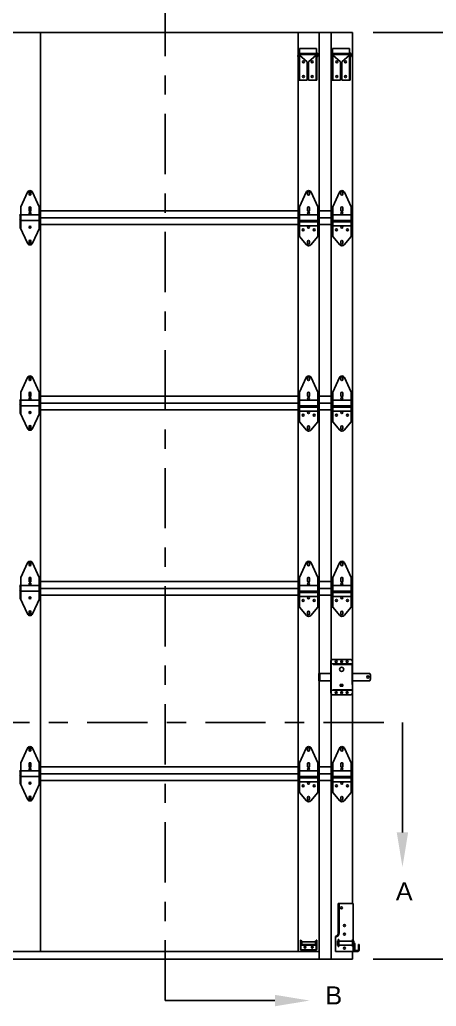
# Model space of a CAD drawing. Header units: inches. Extents: x 168.8 to 189.1, y 234.4 to 247.7.
# Drawn here: x 182 to 184.16, y 239.9 to 245.02 of the extents above; entities that cross this region are included whole.
import ezdxf
from ezdxf import colors
from ezdxf.entities.mleader import LeaderData, LeaderLine
from ezdxf.math import Vec2, Vec3

# ---------------------------------------------------------------- set-up
doc = ezdxf.new("R2010")
doc.units = ezdxf.units.IN
doc.header["$LTSCALE"] = 0.25
doc.header["$MEASUREMENT"] = 0
doc.linetypes.add('CENTER', pattern=[2, 1.25, -0.25, 0.25, -0.25])
doc.linetypes.add('HIDDEN', pattern=[0.375, 0.25, -0.125])
for name, color, linetype in [('429 - NO WINDOW', 7, 'Continuous'), ('ANNOTATIONS', 1, 'Continuous'), ('SECTION CUTS', 6, 'CENTER')]:
    doc.layers.add(name, color=color, linetype=linetype)
doc.styles.add('ARIAL', font='arial.ttf', dxfattribs={"height": 0.09375})
doc.styles.get("Standard").update_dxf_attribs({"font": 'romans.shx'})
doc.dimstyles.new('STANDARD$0', dxfattribs={"dimtxt": 0.09375, "dimasz": 0.09375, "dimexe": 0.03125, "dimexo": 0.046875, "dimgap": 0.09, "dimtad": 0, "dimtih": 1, "dimtoh": 1, "dimdec": 4, "dimzin": 0, "dimdsep": 46, "dimtxsty": 'ARIAL', "dimcen": 0.09, "dimadec": 0, "dimazin": 0, "dimtfac": 1, "dimtdec": 4, "dimtofl": 0, "dimtmove": 0, "dimatfit": 1, "dimfxl": 1, "dimtolj": 1, "dimtzin": 0, "dimarcsym": 0})

# ---------------------------------------------------------------- blocks, each defined once
blk = doc.blocks.new('*D2')
at = {"layer": 'ANNOTATIONS', "color": 0, "lineweight": -2, "transparency": 16777216}
for p, q in [((183.8337, 244.9522), (184.8956, 244.9522)), ((184.7706, 244.8585), (184.7706, 242.766)), ((184.7706, 240.2386), (184.7706, 242.3311)), ((183.8337, 240.1449), (184.8956, 240.1449))]:
    blk.add_line(p, q, dxfattribs=at)
at = {"layer": 'ANNOTATIONS', "color": 0, "transparency": 16777216}
for points in [[(184.7549, 244.8585), (184.7862, 244.8585), (184.7706, 244.9522)], [(184.7549, 240.2386), (184.7862, 240.2386), (184.7706, 240.1449)]]:
    blk.add_solid(points, dxfattribs=at)
at = {"layer": 'defpoints', "color": 0, "transparency": 16777216}
for p in [(183.7275, 244.9522), (183.7275, 240.1449), (184.7706, 240.1449)]:
    blk.add_point(p, dxfattribs=at)
at = {"layer": 'ANNOTATIONS', "color": 0, "transparency": 16777216, "insert": (184.7706, 242.5485), "char_height": 0.09375, "attachment_point": 5, "style": 'ARIAL'}
blk.add_mtext('\\A1;DOOR\\PHEIGHT', dxfattribs=at)

msp = doc.modelspace()

# ---------------------------------------------------------------- linework, layer by layer
at = {"layer": '429 - NO WINDOW'}
for p, q in [((183.72745, 244.9522), (178.88159, 244.9522)), ((182.1098, 244.9522), (182.1098, 240.18494)), ((183.44479, 240.18494), (183.44479, 244.9522)), ((183.55495, 240.14488), (183.55495, 244.9522)), ((183.61729, 240.14488), (183.61729, 244.9522)), ((183.72745, 240.43344), (183.72745, 244.9522)), ((183.54006, 244.86832), (183.45175, 244.86832)), ((183.45175, 244.86832), (183.45175, 244.8421)), ((183.54006, 244.86832), (183.54006, 244.8421)), ((183.71256, 244.86832), (183.62425, 244.86832)), ((183.62425, 244.86832), (183.62425, 244.8421)), ((183.71256, 244.86832), (183.71256, 244.8421)), ((183.44483, 244.83892), (183.44442, 244.82726)), ((183.44855, 244.82711), (183.44442, 244.82726)), ((183.44896, 244.83878), (183.44855, 244.82711)), ((183.44927, 244.83461), (183.44927, 244.7037)), ((183.4524, 244.8421), (183.53942, 244.8421)), ((183.45332, 244.83461), (183.45332, 244.7037)), ((183.49208, 244.79928), (183.45332, 244.83438)), ((183.49208, 244.79928), (183.49208, 244.7037)), ((183.49973, 244.79928), (183.5385, 244.83438)), ((183.49973, 244.79928), (183.49973, 244.7037)), ((183.5385, 244.83461), (183.5385, 244.7037)), ((183.54255, 244.83461), (183.54255, 244.7037)), ((183.54286, 244.83878), (183.54326, 244.82711)), ((183.54326, 244.82711), (183.54739, 244.82726)), ((183.54698, 244.83892), (183.54739, 244.82726)), ((183.61733, 244.83892), (183.61692, 244.82726)), ((183.62105, 244.82711), (183.61692, 244.82726)), ((183.62146, 244.83878), (183.62105, 244.82711)), ((183.62177, 244.83461), (183.62177, 244.7037)), ((183.6249, 244.8421), (183.71192, 244.8421)), ((183.62582, 244.83461), (183.62582, 244.7037)), ((183.66458, 244.79928), (183.62582, 244.83438)), ((183.66458, 244.79928), (183.66458, 244.7037)), ((183.67223, 244.79928), (183.711, 244.83438)), ((183.67223, 244.79928), (183.67223, 244.7037)), ((183.711, 244.83461), (183.711, 244.7037)), ((183.71505, 244.83461), (183.71505, 244.7037)), ((183.71536, 244.83878), (183.71576, 244.82711)), ((183.71576, 244.82711), (183.71989, 244.82726)), ((183.71948, 244.83892), (183.71989, 244.82726)), ((183.49208, 244.7037), (183.44927, 244.7037)), ((183.54255, 244.7037), (183.49973, 244.7037)), ((183.66458, 244.7037), (183.62177, 244.7037)), ((183.71505, 244.7037), (183.67223, 244.7037)), ((182.00688, 244.04812), (182.04165, 244.12341)), ((182.0496, 244.12189), (182.0496, 244.11291)), ((182.05974, 244.11291), (182.05974, 244.12189)), ((182.10246, 244.04812), (182.06769, 244.12341)), ((183.45207, 244.04812), (183.48685, 244.12341)), ((183.4948, 244.11291), (183.4948, 244.12189)), ((183.50493, 244.12189), (183.50493, 244.11291)), ((183.54765, 244.04812), (183.51288, 244.12341)), ((183.62457, 244.04812), (183.65935, 244.12341)), ((183.6673, 244.11291), (183.6673, 244.12189)), ((183.67743, 244.12189), (183.67743, 244.11291)), ((183.72015, 244.04812), (183.68538, 244.12341)), ((182.00688, 243.93343), (182.00688, 244.04812)), ((182.0496, 244.04289), (182.0496, 244.02912)), ((182.05974, 244.02912), (182.05974, 244.04289)), ((182.10246, 244.04812), (182.10246, 243.93343)), ((183.45207, 244.04812), (183.45207, 243.89413)), ((183.4948, 244.02912), (183.4948, 244.04289)), ((183.50493, 244.04289), (183.50493, 244.02912)), ((183.54765, 243.89413), (183.54765, 244.04812)), ((183.62457, 244.04812), (183.62457, 243.89413)), ((183.6673, 244.02912), (183.6673, 244.04289)), ((183.67743, 244.04289), (183.67743, 244.02912)), ((183.72015, 243.89413), (183.72015, 244.04812)), ((181.99958, 244.00379), (182.0034, 244.00129)), ((181.99958, 243.97776), (182.0034, 243.98026)), ((182.0034, 243.94096), (182.0034, 244.00941)), ((182.0034, 244.00941), (182.00688, 244.00941)), ((182.00688, 244.00559), (182.10246, 244.00559)), ((182.10246, 244.00941), (182.10594, 244.00941)), ((182.10594, 244.00941), (182.10594, 243.94096)), ((182.10976, 244.00379), (182.10594, 244.00129)), ((182.10976, 243.97776), (182.10594, 243.98026)), ((182.10976, 243.97776), (182.10976, 244.00379)), ((182.1098, 244.02579), (183.45207, 244.02579)), ((182.1098, 243.99074), (183.44479, 243.99074)), ((183.44477, 244.00379), (183.44859, 244.00129)), ((183.44477, 243.97776), (183.44477, 244.00379)), ((183.44477, 243.97776), (183.44859, 243.98026)), ((183.44859, 244.00941), (183.44859, 243.89413)), ((183.45207, 244.00941), (183.44859, 244.00941)), ((183.54765, 244.00559), (183.45207, 244.00559)), ((183.54765, 244.02579), (183.61729, 244.02579)), ((183.55113, 244.00941), (183.54765, 244.00941)), ((183.55113, 243.89413), (183.55113, 244.00941)), ((183.55495, 244.00379), (183.55113, 244.00129)), ((183.55495, 243.97776), (183.55113, 243.98026)), ((183.55495, 243.99074), (183.61729, 243.99074)), ((183.61727, 243.97776), (183.61727, 244.00379)), ((183.61727, 244.00379), (183.62109, 244.00129)), ((183.61727, 243.97776), (183.62109, 243.98026)), ((183.62109, 244.00941), (183.62109, 243.89413)), ((183.62457, 244.00941), (183.62109, 244.00941)), ((183.72015, 244.00559), (183.62457, 244.00559)), ((183.72363, 244.00941), (183.72015, 244.00941)), ((183.72363, 243.89413), (183.72363, 244.00941)), ((183.72745, 244.00379), (183.72363, 244.00129)), ((183.72745, 243.97776), (183.72363, 243.98026)), ((182.0034, 243.94096), (182.04165, 243.85814)), ((182.00688, 243.97596), (182.10246, 243.97596)), ((182.10594, 243.94096), (182.06769, 243.85814)), ((182.1098, 243.95569), (183.44479, 243.95569)), ((183.44477, 243.97177), (183.44859, 243.96927)), ((183.44477, 243.94574), (183.44477, 243.97177)), ((183.44477, 243.94574), (183.44859, 243.94824)), ((183.54765, 243.97596), (183.45207, 243.97596)), ((183.54765, 243.96927), (183.45207, 243.96927)), ((183.54765, 243.94824), (183.45207, 243.94824)), ((183.55495, 243.97177), (183.55113, 243.96927)), ((183.55495, 243.94574), (183.55113, 243.94824)), ((183.55495, 243.95569), (183.61729, 243.95569)), ((183.61727, 243.94574), (183.61727, 243.97177)), ((183.61727, 243.97177), (183.62109, 243.96927)), ((183.61727, 243.94574), (183.62109, 243.94824)), ((183.72015, 243.97596), (183.62457, 243.97596)), ((183.72015, 243.96927), (183.62457, 243.96927)), ((183.72015, 243.94824), (183.62457, 243.94824)), ((183.72745, 243.97177), (183.72363, 243.96927)), ((183.72745, 243.94574), (183.72363, 243.94824)), ((183.45207, 243.89413), (183.44859, 243.89413)), ((183.45207, 243.89413), (183.48887, 243.85014)), ((183.54765, 243.89413), (183.51086, 243.85014)), ((183.55113, 243.89413), (183.54765, 243.89413)), ((183.62457, 243.89413), (183.62109, 243.89413)), ((183.62457, 243.89413), (183.66137, 243.85014)), ((183.72015, 243.89413), (183.68336, 243.85014)), ((183.72363, 243.89413), (183.72015, 243.89413)), ((182.0496, 243.86865), (182.0496, 243.8589)), ((182.05974, 243.8589), (182.05974, 243.86865)), ((183.4948, 243.8589), (183.4948, 243.86788)), ((183.50493, 243.86788), (183.50493, 243.8589)), ((183.6673, 243.8589), (183.6673, 243.86788)), ((183.67743, 243.86788), (183.67743, 243.8589)), ((182.00688, 243.08666), (182.04165, 243.16194)), ((182.10246, 243.08666), (182.06769, 243.16194)), ((183.45207, 243.08666), (183.48685, 243.16194)), ((183.54765, 243.08666), (183.51288, 243.16194)), ((183.62457, 243.08666), (183.65935, 243.16194)), ((183.72015, 243.08666), (183.68538, 243.16194)), ((182.0496, 243.16043), (182.0496, 243.15144)), ((182.05974, 243.15144), (182.05974, 243.16043)), ((183.4948, 243.15144), (183.4948, 243.16043)), ((183.50493, 243.16043), (183.50493, 243.15144)), ((183.6673, 243.15144), (183.6673, 243.16043)), ((183.67743, 243.16043), (183.67743, 243.15144)), ((182.00688, 242.97196), (182.00688, 243.08666)), ((182.0496, 243.08142), (182.0496, 243.06766)), ((182.05974, 243.06766), (182.05974, 243.08142)), ((182.10246, 243.08666), (182.10246, 242.97196)), ((182.1098, 243.06433), (183.45207, 243.06433)), ((183.45207, 243.08666), (183.45207, 242.93266)), ((183.4948, 243.06766), (183.4948, 243.08142)), ((183.50493, 243.08142), (183.50493, 243.06766)), ((183.54765, 242.93266), (183.54765, 243.08666)), ((183.54765, 243.06433), (183.61729, 243.06433)), ((183.62457, 243.08666), (183.62457, 242.93266)), ((183.6673, 243.06766), (183.6673, 243.08142)), ((183.67743, 243.08142), (183.67743, 243.06766)), ((183.72015, 242.93266), (183.72015, 243.08666)), ((181.99958, 243.04233), (182.0034, 243.03982)), ((181.99958, 243.01629), (182.0034, 243.0188)), ((182.0034, 243.04795), (182.00688, 243.04795)), ((182.0034, 242.9795), (182.0034, 243.04795)), ((182.00688, 243.04412), (182.10246, 243.04412)), ((182.00688, 243.0145), (182.10246, 243.0145)), ((182.10246, 243.04795), (182.10594, 243.04795)), ((182.10594, 243.04795), (182.10594, 242.9795)), ((182.10976, 243.04233), (182.10594, 243.03982)), ((182.10976, 243.01629), (182.10594, 243.0188)), ((182.10976, 243.01629), (182.10976, 243.04233)), ((182.1098, 243.02927), (183.44479, 243.02927)), ((183.44477, 243.04233), (183.44859, 243.03982)), ((183.44477, 243.01629), (183.44477, 243.04233)), ((183.44477, 243.01629), (183.44859, 243.0188)), ((183.44477, 243.01031), (183.44859, 243.0078)), ((183.44477, 242.98427), (183.44477, 243.01031)), ((183.45207, 243.04795), (183.44859, 243.04795)), ((183.44859, 243.04795), (183.44859, 242.93266)), ((183.54765, 243.04412), (183.45207, 243.04412)), ((183.54765, 243.0145), (183.45207, 243.0145)), ((183.54765, 243.0078), (183.45207, 243.0078)), ((183.55113, 243.04795), (183.54765, 243.04795)), ((183.55113, 242.93266), (183.55113, 243.04795)), ((183.55495, 243.04233), (183.55113, 243.03982)), ((183.55495, 243.01629), (183.55113, 243.0188)), ((183.55495, 243.01031), (183.55113, 243.0078)), ((183.55495, 243.02927), (183.61729, 243.02927)), ((183.61727, 243.01629), (183.61727, 243.04233)), ((183.61727, 243.04233), (183.62109, 243.03982)), ((183.61727, 243.01629), (183.62109, 243.0188)), ((183.61727, 242.98427), (183.61727, 243.01031)), ((183.61727, 243.01031), (183.62109, 243.0078)), ((183.62109, 243.04795), (183.62109, 242.93266)), ((183.62457, 243.04795), (183.62109, 243.04795)), ((183.72015, 243.04412), (183.62457, 243.04412)), ((183.72015, 243.0145), (183.62457, 243.0145)), ((183.72015, 243.0078), (183.62457, 243.0078)), ((183.72363, 243.04795), (183.72015, 243.04795)), ((183.72363, 242.93266), (183.72363, 243.04795)), ((183.72745, 243.04233), (183.72363, 243.03982)), ((183.72745, 243.01629), (183.72363, 243.0188)), ((183.72745, 243.01031), (183.72363, 243.0078)), ((182.0034, 242.9795), (182.04165, 242.89668)), ((182.10594, 242.9795), (182.06769, 242.89668)), ((182.1098, 242.99422), (183.44479, 242.99422)), ((183.44477, 242.98427), (183.44859, 242.98678)), ((183.54765, 242.98678), (183.45207, 242.98678)), ((183.55495, 242.98427), (183.55113, 242.98678)), ((183.55495, 242.99422), (183.61729, 242.99422)), ((183.61727, 242.98427), (183.62109, 242.98678)), ((183.72015, 242.98678), (183.62457, 242.98678)), ((183.72745, 242.98427), (183.72363, 242.98678)), ((182.0496, 242.90718), (182.0496, 242.89743)), ((182.05974, 242.89743), (182.05974, 242.90718)), ((183.45207, 242.93266), (183.44859, 242.93266)), ((183.45207, 242.93266), (183.48887, 242.88867)), ((183.4948, 242.89743), (183.4948, 242.90642)), ((183.50493, 242.90642), (183.50493, 242.89743)), ((183.54765, 242.93266), (183.51086, 242.88867)), ((183.55113, 242.93266), (183.54765, 242.93266)), ((183.62457, 242.93266), (183.62109, 242.93266)), ((183.62457, 242.93266), (183.66137, 242.88867)), ((183.6673, 242.89743), (183.6673, 242.90642)), ((183.67743, 242.90642), (183.67743, 242.89743)), ((183.72015, 242.93266), (183.68336, 242.88867)), ((183.72363, 242.93266), (183.72015, 242.93266)), ((182.00688, 242.12519), (182.04165, 242.20048)), ((182.0496, 242.19896), (182.0496, 242.18998)), ((182.05974, 242.18998), (182.05974, 242.19896)), ((182.10246, 242.12519), (182.06769, 242.20048)), ((183.45207, 242.12519), (183.48685, 242.20048)), ((183.4948, 242.18998), (183.4948, 242.19896)), ((183.50493, 242.19896), (183.50493, 242.18998)), ((183.54765, 242.12519), (183.51288, 242.20048)), ((183.62457, 242.12519), (183.65935, 242.20048)), ((183.6673, 242.18998), (183.6673, 242.19896)), ((183.67743, 242.19896), (183.67743, 242.18998)), ((183.72015, 242.12519), (183.68538, 242.20048)), ((182.0034, 242.08648), (182.00688, 242.08648)), ((182.0034, 242.01803), (182.0034, 242.08648)), ((182.00688, 242.0105), (182.00688, 242.12519)), ((182.0496, 242.11996), (182.0496, 242.10619)), ((182.05974, 242.10619), (182.05974, 242.11996)), ((182.10246, 242.12519), (182.10246, 242.0105)), ((182.10246, 242.08648), (182.10594, 242.08648)), ((182.10594, 242.08648), (182.10594, 242.01803)), ((182.1098, 242.10286), (183.44479, 242.10286)), ((183.44859, 242.08648), (183.44859, 241.9712)), ((183.45207, 242.08648), (183.44859, 242.08648)), ((183.45207, 242.12519), (183.45207, 241.9712)), ((183.4948, 242.10619), (183.4948, 242.11996)), ((183.50493, 242.11996), (183.50493, 242.10619)), ((183.54765, 241.9712), (183.54765, 242.12519)), ((183.54765, 242.10286), (183.61729, 242.10286)), ((183.55113, 242.08648), (183.54765, 242.08648)), ((183.55113, 241.9712), (183.55113, 242.08648)), ((183.62457, 242.08648), (183.62109, 242.08648)), ((183.62109, 242.08648), (183.62109, 241.9712)), ((183.62457, 242.12519), (183.62457, 241.9712)), ((183.6673, 242.10619), (183.6673, 242.11996)), ((183.67743, 242.11996), (183.67743, 242.10619)), ((183.72015, 241.9712), (183.72015, 242.12519)), ((183.72363, 242.08648), (183.72015, 242.08648)), ((183.72363, 241.9712), (183.72363, 242.08648)), ((181.99958, 242.08086), (182.0034, 242.07836)), ((181.99958, 242.05483), (182.0034, 242.05733)), ((182.00688, 242.08266), (182.10246, 242.08266)), ((182.00688, 242.05303), (182.10246, 242.05303)), ((182.10976, 242.08086), (182.10594, 242.07836)), ((182.10976, 242.05483), (182.10594, 242.05733)), ((182.10976, 242.05483), (182.10976, 242.08086)), ((182.1098, 242.06781), (183.44479, 242.06781)), ((183.44477, 242.05483), (183.44477, 242.08086)), ((183.44477, 242.08086), (183.44859, 242.07836)), ((183.44477, 242.05483), (183.44859, 242.05733)), ((183.44477, 242.04884), (183.44859, 242.04634)), ((183.44477, 242.02281), (183.44477, 242.04884)), ((183.54765, 242.08266), (183.45207, 242.08266)), ((183.54765, 242.05303), (183.45207, 242.05303)), ((183.54765, 242.04634), (183.45207, 242.04634)), ((183.55495, 242.08086), (183.55113, 242.07836)), ((183.55495, 242.05483), (183.55113, 242.05733)), ((183.55495, 242.04884), (183.55113, 242.04634)), ((183.55495, 242.06781), (183.61727, 242.06781)), ((183.61727, 242.08086), (183.62109, 242.07836)), ((183.61727, 242.05483), (183.61727, 242.08086)), ((183.61727, 242.05483), (183.62109, 242.05733)), ((183.61727, 242.02281), (183.61727, 242.04884)), ((183.61727, 242.04884), (183.62109, 242.04634)), ((183.72015, 242.08266), (183.62457, 242.08266)), ((183.72015, 242.05303), (183.62457, 242.05303)), ((183.72015, 242.04634), (183.62457, 242.04634)), ((183.72745, 242.08086), (183.72363, 242.07836)), ((183.72745, 242.05483), (183.72363, 242.05733)), ((183.72745, 242.04884), (183.72363, 242.04634)), ((182.0034, 242.01803), (182.04165, 241.93521)), ((182.10594, 242.01803), (182.06769, 241.93521)), ((182.1098, 242.03275), (183.44479, 242.03275)), ((183.44477, 242.02281), (183.44859, 242.02531)), ((183.54765, 242.02531), (183.45207, 242.02531)), ((183.55495, 242.02281), (183.55113, 242.02531)), ((183.55495, 242.03275), (183.61729, 242.03275)), ((183.61727, 242.02281), (183.62109, 242.02531)), ((183.72015, 242.02531), (183.62457, 242.02531)), ((183.72745, 242.02281), (183.72363, 242.02531)), ((182.0496, 241.94572), (182.0496, 241.93597)), ((182.05974, 241.93597), (182.05974, 241.94572)), ((183.45207, 241.9712), (183.44859, 241.9712)), ((183.45207, 241.9712), (183.48887, 241.92721)), ((183.4948, 241.93597), (183.4948, 241.94495)), ((183.50493, 241.94495), (183.50493, 241.93597)), ((183.54765, 241.9712), (183.51086, 241.92721)), ((183.55113, 241.9712), (183.54765, 241.9712)), ((183.62457, 241.9712), (183.62109, 241.9712)), ((183.62457, 241.9712), (183.66137, 241.92721)), ((183.6673, 241.93597), (183.6673, 241.94495)), ((183.67743, 241.94495), (183.67743, 241.93597)), ((183.72015, 241.9712), (183.68336, 241.92721)), ((183.72363, 241.9712), (183.72015, 241.9712)), ((182.00688, 241.16373), (182.04165, 241.23901)), ((182.0496, 241.23749), (182.0496, 241.22851)), ((182.05974, 241.22851), (182.05974, 241.23749)), ((182.10246, 241.16373), (182.06769, 241.23901)), ((183.45207, 241.16373), (183.48685, 241.23901)), ((183.4948, 241.22851), (183.4948, 241.23749)), ((183.50493, 241.23749), (183.50493, 241.22851)), ((183.54765, 241.16373), (183.51288, 241.23901)), ((183.62457, 241.16373), (183.65935, 241.23901)), ((183.6673, 241.22851), (183.6673, 241.23749)), ((183.67743, 241.23749), (183.67743, 241.22851)), ((183.72015, 241.16373), (183.68538, 241.23901)), ((181.99958, 241.1194), (182.0034, 241.11689)), ((182.0034, 241.12502), (182.00688, 241.12502)), ((182.0034, 241.05657), (182.0034, 241.12502)), ((182.00688, 241.04903), (182.00688, 241.16373)), ((182.00688, 241.12119), (182.10246, 241.12119)), ((182.0496, 241.15849), (182.0496, 241.14473)), ((182.05974, 241.14473), (182.05974, 241.15849)), ((182.10246, 241.16373), (182.10246, 241.04903)), ((182.10246, 241.12502), (182.10594, 241.12502)), ((182.10594, 241.12502), (182.10594, 241.05657)), ((182.10976, 241.1194), (182.10594, 241.11689)), ((182.10976, 241.09336), (182.10976, 241.1194)), ((182.1098, 241.1414), (183.45207, 241.1414)), ((183.44477, 241.1194), (183.44859, 241.11689)), ((183.44477, 241.09336), (183.44477, 241.1194)), ((183.44859, 241.12502), (183.44859, 241.00973)), ((183.45207, 241.12502), (183.44859, 241.12502)), ((183.45207, 241.16373), (183.45207, 241.00973)), ((183.54765, 241.12119), (183.45207, 241.12119)), ((183.4948, 241.14473), (183.4948, 241.15849)), ((183.50493, 241.15849), (183.50493, 241.14473)), ((183.54765, 241.00973), (183.54765, 241.16373)), ((183.54765, 241.1414), (183.61729, 241.1414)), ((183.55113, 241.12502), (183.54765, 241.12502)), ((183.55113, 241.00973), (183.55113, 241.12502)), ((183.55495, 241.1194), (183.55113, 241.11689)), ((183.61727, 241.09336), (183.61727, 241.1194)), ((183.61727, 241.1194), (183.62109, 241.11689)), ((183.62457, 241.12502), (183.62109, 241.12502)), ((183.62109, 241.12502), (183.62109, 241.00973)), ((183.62457, 241.16373), (183.62457, 241.00973)), ((183.72015, 241.12119), (183.62457, 241.12119)), ((183.6673, 241.14473), (183.6673, 241.15849)), ((183.67743, 241.15849), (183.67743, 241.14473)), ((183.72015, 241.00973), (183.72015, 241.16373)), ((183.72363, 241.12502), (183.72015, 241.12502)), ((183.72363, 241.00973), (183.72363, 241.12502)), ((183.72745, 241.1194), (183.72363, 241.11689)), ((181.99958, 241.09336), (182.0034, 241.09587)), ((182.00688, 241.09157), (182.10246, 241.09157)), ((182.10976, 241.09336), (182.10594, 241.09587)), ((182.1098, 241.10634), (183.44479, 241.10634)), ((182.1098, 241.07129), (183.44479, 241.07129)), ((183.44477, 241.09336), (183.44859, 241.09587)), ((183.44477, 241.06134), (183.44477, 241.08738)), ((183.44477, 241.08738), (183.44859, 241.08487)), ((183.44477, 241.06134), (183.44859, 241.06385)), ((183.54765, 241.09157), (183.45207, 241.09157)), ((183.54765, 241.08487), (183.45207, 241.08487)), ((183.54765, 241.06385), (183.45207, 241.06385)), ((183.55495, 241.09336), (183.55113, 241.09587)), ((183.55495, 241.08738), (183.55113, 241.08487)), ((183.55495, 241.06134), (183.55113, 241.06385)), ((183.55495, 241.10634), (183.61729, 241.10634)), ((183.55495, 241.07129), (183.61729, 241.07129)), ((183.61727, 241.09336), (183.62109, 241.09587)), ((183.61727, 241.08738), (183.62109, 241.08487)), ((183.61727, 241.06134), (183.61727, 241.08738)), ((183.61727, 241.06134), (183.62109, 241.06385)), ((183.72015, 241.09157), (183.62457, 241.09157)), ((183.72015, 241.08487), (183.62457, 241.08487)), ((183.72015, 241.06385), (183.62457, 241.06385)), ((183.72745, 241.09336), (183.72363, 241.09587)), ((183.72745, 241.08738), (183.72363, 241.08487)), ((183.72745, 241.06134), (183.72363, 241.06385)), ((182.0034, 241.05657), (182.04165, 240.97375)), ((182.10594, 241.05657), (182.06769, 240.97375)), ((182.0496, 240.98425), (182.0496, 240.9745)), ((182.05974, 240.9745), (182.05974, 240.98425)), ((183.45207, 241.00973), (183.44859, 241.00973)), ((183.45207, 241.00973), (183.48887, 240.96574)), ((183.4948, 240.9745), (183.4948, 240.98349)), ((183.50493, 240.98349), (183.50493, 240.9745)), ((183.54765, 241.00973), (183.51086, 240.96574)), ((183.55113, 241.00973), (183.54765, 241.00973)), ((183.62457, 241.00973), (183.62109, 241.00973)), ((183.62457, 241.00973), (183.66137, 240.96574)), ((183.6673, 240.9745), (183.6673, 240.98349)), ((183.67743, 240.98349), (183.67743, 240.9745)), ((183.72015, 241.00973), (183.68336, 240.96574)), ((183.72363, 241.00973), (183.72015, 241.00973)), ((183.73128, 240.43344), (183.65367, 240.43344)), ((183.65367, 240.28052), (183.65367, 240.43344)), ((183.65749, 240.28052), (183.65749, 240.43344)), ((183.73128, 240.18494), (183.73128, 240.43344)), ((183.63952, 240.18494), (183.63952, 240.26206)), ((183.65338, 240.20979), (183.65338, 240.24563)), ((183.6572, 240.24563), (183.65338, 240.24563)), ((183.6572, 240.24563), (183.6572, 240.20979)), ((183.72745, 240.20979), (183.72745, 240.24563)), ((183.73128, 240.24563), (183.72745, 240.24563)), ((183.64994, 240.21544), (183.64994, 240.23998)), ((183.64994, 240.23998), (183.65338, 240.23832)), ((183.64994, 240.21544), (183.65338, 240.2171)), ((183.6572, 240.20979), (183.65338, 240.20979)), ((183.6572, 240.23832), (183.72745, 240.23832)), ((183.6572, 240.2171), (183.72745, 240.2171)), ((183.73128, 240.20979), (183.72745, 240.20979)), ((183.73472, 240.23998), (183.73128, 240.23832)), ((183.73472, 240.21544), (183.73128, 240.2171)), ((183.73472, 240.21544), (183.73472, 240.23998)), ((183.73988, 240.18876), (183.73988, 240.22221)), ((183.75804, 240.19258), (183.75804, 240.22078)), ((183.76186, 240.22078), (183.75804, 240.22078)), ((183.76186, 240.19258), (183.76186, 240.22078)), ((183.72745, 240.14488), (178.88159, 240.14488)), ((179.0541, 240.18494), (183.55495, 240.18494)), ((183.75422, 240.18494), (183.63952, 240.18494)), ((183.72745, 240.18494), (183.72745, 240.14488)), ((183.75422, 240.18876), (183.73128, 240.18876))]:
    msp.add_line(p, q, dxfattribs=at)
at = {"layer": '429 - NO WINDOW', "linetype": 'Continuous'}
for p, q in [((183.45676, 244.83805), (183.53506, 244.83805)), ((183.62926, 244.83805), (183.70756, 244.83805)), ((183.61478, 241.68964), (183.61478, 241.52589)), ((183.71806, 241.69903), (183.62417, 241.69903)), ((183.72745, 241.68964), (183.72745, 241.52589)), ((183.55268, 241.62654), (183.55268, 241.58898)), ((183.55268, 241.62654), (183.61478, 241.62654)), ((183.55742, 241.62654), (183.55742, 241.58898)), ((183.72745, 241.67565), (183.61478, 241.67565)), ((183.72745, 241.62654), (183.8165, 241.62654)), ((183.55268, 241.58898), (183.61478, 241.58898)), ((183.72745, 241.58898), (183.8165, 241.58898)), ((183.72745, 241.53988), (183.61478, 241.53988)), ((183.66417, 241.56908), (183.66417, 241.56081)), ((183.67807, 241.56908), (183.66417, 241.56908)), ((183.67807, 241.56081), (183.66417, 241.56081)), ((183.67807, 241.56908), (183.67807, 241.56081)), ((183.71806, 241.5165), (183.62417, 241.5165)), ((183.45792, 240.2435), (183.45792, 240.1942)), ((183.45792, 240.2435), (183.46014, 240.2435)), ((183.46014, 240.1942), (183.45792, 240.1942)), ((183.46014, 240.2435), (183.46014, 240.1942)), ((183.46235, 240.23917), (183.46457, 240.23917)), ((183.46457, 240.21625), (183.46235, 240.21625)), ((183.46457, 240.23917), (183.46457, 240.21625)), ((183.46457, 240.23461), (183.53518, 240.23461)), ((183.53518, 240.22081), (183.46457, 240.22081)), ((183.53518, 240.21661), (183.46457, 240.21661)), ((183.4769, 240.20583), (183.4769, 240.20728)), ((183.4853, 240.20728), (183.4853, 240.20583)), ((183.51441, 240.20583), (183.51441, 240.20728)), ((183.52281, 240.20728), (183.52281, 240.20583)), ((183.53518, 240.21625), (183.53518, 240.23917)), ((183.53518, 240.23917), (183.53739, 240.23917)), ((183.53739, 240.21625), (183.53518, 240.21625)), ((183.5396, 240.1942), (183.5396, 240.2435)), ((183.5396, 240.2435), (183.54182, 240.2435)), ((183.54182, 240.1942), (183.5396, 240.1942)), ((183.54182, 240.1942), (183.54182, 240.2435)), ((183.46235, 240.19234), (183.53739, 240.19234))]:
    msp.add_line(p, q, dxfattribs=at)
at = {"layer": '429 - NO WINDOW', "linetype": 'HIDDEN'}
for p, q in [((183.72745, 241.67349), (183.61478, 241.67349)), ((183.61694, 241.66973), (183.61478, 241.66973)), ((183.61694, 241.66973), (183.61694, 241.54579)), ((183.72529, 241.66973), (183.72529, 241.54579)), ((183.72745, 241.66973), (183.72529, 241.66973)), ((183.61694, 241.54579), (183.61478, 241.54579)), ((183.72745, 241.54204), (183.61478, 241.54204)), ((183.72745, 241.54579), (183.72529, 241.54579))]:
    msp.add_line(p, q, dxfattribs=at)
at = {"layer": '429 - NO WINDOW', "linetype": 'Continuous', "flags": 128}
for points in [[(183.45792, 240.1942), (183.45798, 240.19388), (183.45819, 240.19357), (183.45851, 240.19327), (183.45896, 240.19301), (183.4595, 240.19278), (183.46014, 240.19259), (183.46084, 240.19245), (183.46158, 240.19237), (183.46235, 240.19234)], [(183.46014, 240.24138), (183.46019, 240.24095), (183.46031, 240.24054), (183.46052, 240.24016), (183.46079, 240.23982), (183.46113, 240.23955), (183.46151, 240.23934), (183.46192, 240.23922), (183.46235, 240.23917)], [(183.46235, 240.21625), (183.46192, 240.2162), (183.46151, 240.21608), (183.46113, 240.21587), (183.46079, 240.2156), (183.46052, 240.21526), (183.46031, 240.21488), (183.46019, 240.21447), (183.46014, 240.21404)], [(183.46014, 240.1942), (183.46019, 240.19384), (183.46031, 240.19349), (183.46052, 240.19317), (183.46079, 240.19289), (183.46113, 240.19265), (183.46151, 240.19248), (183.46192, 240.19238), (183.46235, 240.19234)], [(183.4769, 240.20728), (183.47715, 240.20871), (183.47788, 240.20998), (183.479, 240.21092), (183.48037, 240.21141), (183.48183, 240.21141), (183.4832, 240.21092), (183.48431, 240.20998), (183.48504, 240.20871), (183.4853, 240.20728)], [(183.4853, 240.20583), (183.48504, 240.20439), (183.48431, 240.20313), (183.4832, 240.20219), (183.48183, 240.20169), (183.48037, 240.20169), (183.479, 240.20219), (183.47788, 240.20313), (183.47715, 240.20439), (183.4769, 240.20583)], [(183.51441, 240.20728), (183.51467, 240.20871), (183.5154, 240.20998), (183.51651, 240.21092), (183.51788, 240.21141), (183.51934, 240.21141), (183.52071, 240.21092), (183.52183, 240.20998), (183.52256, 240.20871), (183.52281, 240.20728)], [(183.52281, 240.20583), (183.52256, 240.20439), (183.52183, 240.20313), (183.52071, 240.20219), (183.51934, 240.20169), (183.51788, 240.20169), (183.51651, 240.20219), (183.5154, 240.20313), (183.51467, 240.20439), (183.51441, 240.20583)], [(183.53739, 240.23917), (183.53782, 240.23922), (183.53823, 240.23934), (183.53861, 240.23955), (183.53895, 240.23982), (183.53922, 240.24016), (183.53943, 240.24054), (183.53955, 240.24095), (183.5396, 240.24138)], [(183.5396, 240.21404), (183.53955, 240.21447), (183.53943, 240.21488), (183.53922, 240.21526), (183.53895, 240.2156), (183.53861, 240.21587), (183.53823, 240.21608), (183.53782, 240.2162), (183.53739, 240.21625)], [(183.53739, 240.19234), (183.53782, 240.19238), (183.53823, 240.19248), (183.53861, 240.19265), (183.53895, 240.19289), (183.53922, 240.19317), (183.53943, 240.19349), (183.53955, 240.19384), (183.5396, 240.1942)], [(183.53739, 240.19234), (183.53825, 240.19238), (183.53908, 240.19248), (183.53985, 240.19265), (183.54052, 240.19289), (183.54108, 240.19317), (183.54149, 240.19349), (183.54174, 240.19384), (183.54182, 240.1942)]]:
    msp.add_lwpolyline(points, dxfattribs=at)
at = {"layer": '429 - NO WINDOW'}
for centre, radius in [((183.47297, 244.79928), 0.00508), ((183.51885, 244.79928), 0.00508), ((183.64547, 244.79928), 0.00508), ((183.69135, 244.79928), 0.00508), ((183.47297, 244.72282), 0.00508), ((183.51885, 244.72282), 0.00508), ((183.64547, 244.72282), 0.00508), ((183.69135, 244.72282), 0.00508), ((182.05467, 244.01406), 0.00507), ((183.49986, 244.01406), 0.00507), ((183.67236, 244.01406), 0.00507), ((182.05467, 243.94175), 0.00507), ((183.47119, 243.92861), 0.00507), ((183.49986, 243.94175), 0.00507), ((183.52854, 243.92861), 0.00507), ((183.64369, 243.92861), 0.00507), ((183.67236, 243.94175), 0.00507), ((183.70104, 243.92861), 0.00507), ((182.05467, 243.05259), 0.00507), ((183.49986, 243.05259), 0.00507), ((183.67236, 243.05259), 0.00507), ((182.05467, 242.98028), 0.00507), ((183.47119, 242.96714), 0.00507), ((183.49986, 242.98028), 0.00507), ((183.52854, 242.96714), 0.00507), ((183.64369, 242.96714), 0.00507), ((183.67236, 242.98028), 0.00507), ((183.70104, 242.96714), 0.00507), ((182.05467, 242.09113), 0.00507), ((183.49986, 242.09113), 0.00507), ((183.67236, 242.09113), 0.00507), ((182.05467, 242.01881), 0.00507), ((183.47119, 242.00567), 0.00507), ((183.49986, 242.01881), 0.00507), ((183.52854, 242.00567), 0.00507), ((183.64369, 242.00567), 0.00507), ((183.67236, 242.01881), 0.00507), ((183.70104, 242.00567), 0.00507), ((183.64295, 241.68847), 0.005), ((183.67112, 241.68847), 0.005), ((183.69929, 241.68847), 0.005), ((183.67112, 241.64765), 0.0107), ((183.80712, 241.60776), 0.00587), ((183.64295, 241.52705), 0.005), ((183.67112, 241.52705), 0.005), ((183.69929, 241.52705), 0.005), ((182.05467, 241.12966), 0.00507), ((183.49986, 241.12966), 0.00507), ((183.67236, 241.12966), 0.00507), ((182.05467, 241.05735), 0.00507), ((183.47119, 241.04421), 0.00507), ((183.49986, 241.05735), 0.00507), ((183.52854, 241.04421), 0.00507), ((183.64369, 241.04421), 0.00507), ((183.67236, 241.05735), 0.00507), ((183.70104, 241.04421), 0.00507), ((183.66982, 240.41071), 0.00507), ((183.6854, 240.31884), 0.00507), ((183.6854, 240.27335), 0.00507), ((183.6854, 240.20205), 0.00507)]:
    msp.add_circle(centre, radius, dxfattribs=at)
for centre, radius, start, end in [((183.4524, 244.83866), 0.00757, 94.89984, 178), ((183.4524, 244.83866), 0.00344, 90, 178), ((183.45676, 244.83461), 0.00749, 90, 180), ((183.45676, 244.83461), 0.00344, 90, 180), ((183.53506, 244.83461), 0.00749, 0, 90), ((183.53506, 244.83461), 0.00344, 0, 90), ((183.53942, 244.83866), 0.00344, 2, 90), ((183.53942, 244.83866), 0.00757, 2, 85.10016), ((183.6249, 244.83866), 0.00757, 94.89984, 178), ((183.6249, 244.83866), 0.00344, 90, 178), ((183.62926, 244.83461), 0.00749, 90, 180), ((183.62926, 244.83461), 0.00344, 90, 180), ((183.70756, 244.83461), 0.00749, 0, 90), ((183.70756, 244.83461), 0.00344, 0, 90), ((183.71192, 244.83866), 0.00344, 2, 90), ((183.71192, 244.83866), 0.00757, 2, 85.10016), ((182.05467, 244.1174), 0.01434, 24.79141, 155.20859), ((182.05467, 244.12189), 0.00507, 0, 180), ((182.05467, 244.11291), 0.00507, 180, 0), ((183.49986, 244.1174), 0.01434, 24.79141, 155.20859), ((183.49986, 244.12189), 0.00507, 0, 180), ((183.49986, 244.11291), 0.00507, 180, 0), ((183.67236, 244.1174), 0.01434, 24.79141, 155.20859), ((183.67236, 244.12189), 0.00507, 0, 180), ((183.67236, 244.11291), 0.00507, 180, 0), ((182.05467, 244.04289), 0.00507, 0, 180), ((183.49986, 244.04289), 0.00507, 0, 180), ((183.67236, 244.04289), 0.00507, 0, 180), ((182.05467, 244.02912), 0.00507, 180, 0), ((183.49986, 244.02912), 0.00507, 180, 0), ((183.67236, 244.02912), 0.00507, 180, 0), ((182.05467, 243.86415), 0.01434, 204.79141, 335.20859), ((182.05467, 243.86865), 0.00507, 0, 180), ((182.05467, 243.86788), 0.00507, 0, 180), ((182.05467, 243.85966), 0.00507, 180, 0), ((182.05467, 243.8589), 0.00507, 180, 0), ((183.49986, 243.85934), 0.01434, 219.90906, 320.09094), ((183.49986, 243.86788), 0.00507, 0, 180), ((183.49986, 243.8589), 0.00507, 180, 0), ((183.67236, 243.85934), 0.01434, 219.90906, 320.09094), ((183.67236, 243.86788), 0.00507, 0, 180), ((183.67236, 243.8589), 0.00507, 180, 0), ((182.05467, 243.15593), 0.01434, 24.79141, 155.20859), ((182.05467, 243.16043), 0.00507, 0, 180), ((183.49986, 243.15593), 0.01434, 24.79141, 155.20859), ((183.49986, 243.16043), 0.00507, 0, 180), ((183.67236, 243.15593), 0.01434, 24.79141, 155.20859), ((183.67236, 243.16043), 0.00507, 0, 180), ((182.05467, 243.15144), 0.00507, 180, 0), ((183.49986, 243.15144), 0.00507, 180, 0), ((183.67236, 243.15144), 0.00507, 180, 0), ((182.05467, 243.08142), 0.00507, 0, 180), ((182.05467, 243.06766), 0.00507, 180, 0), ((183.49986, 243.08142), 0.00507, 0, 180), ((183.49986, 243.06766), 0.00507, 180, 0), ((183.67236, 243.08142), 0.00507, 0, 180), ((183.67236, 243.06766), 0.00507, 180, 0), ((182.05467, 242.90718), 0.00507, 0, 180), ((182.05467, 242.90642), 0.00507, 0, 180), ((183.49986, 242.90642), 0.00507, 0, 180), ((183.67236, 242.90642), 0.00507, 0, 180), ((182.05467, 242.90269), 0.01434, 204.79141, 335.20859), ((182.05467, 242.8982), 0.00507, 180, 0), ((182.05467, 242.89743), 0.00507, 180, 0), ((183.49986, 242.89787), 0.01434, 219.90906, 320.09094), ((183.49986, 242.89743), 0.00507, 180, 0), ((183.67236, 242.89787), 0.01434, 219.90906, 320.09094), ((183.67236, 242.89743), 0.00507, 180, 0), ((182.05467, 242.19447), 0.01434, 24.79141, 155.20859), ((182.05467, 242.19896), 0.00507, 0, 180), ((182.05467, 242.18998), 0.00507, 180, 0), ((183.49986, 242.19447), 0.01434, 24.79141, 155.20859), ((183.49986, 242.19896), 0.00507, 0, 180), ((183.49986, 242.18998), 0.00507, 180, 0), ((183.67236, 242.19447), 0.01434, 24.79141, 155.20859), ((183.67236, 242.19896), 0.00507, 0, 180), ((183.67236, 242.18998), 0.00507, 180, 0), ((182.05467, 242.11996), 0.00507, 0, 180), ((182.05467, 242.10619), 0.00507, 180, 0), ((183.49986, 242.11996), 0.00507, 0, 180), ((183.49986, 242.10619), 0.00507, 180, 0), ((183.67236, 242.11996), 0.00507, 0, 180), ((183.67236, 242.10619), 0.00507, 180, 0), ((182.05467, 241.94122), 0.01434, 204.79141, 335.20859), ((182.05467, 241.94572), 0.00507, 0, 180), ((182.05467, 241.94495), 0.00507, 0, 180), ((182.05467, 241.93673), 0.00507, 180, 0), ((182.05467, 241.93597), 0.00507, 180, 0), ((183.49986, 241.94495), 0.00507, 0, 180), ((183.49986, 241.93597), 0.00507, 180, 0), ((183.67236, 241.94495), 0.00507, 0, 180), ((183.67236, 241.93597), 0.00507, 180, 0), ((183.49986, 241.93641), 0.01434, 219.90906, 320.09094), ((183.67236, 241.93641), 0.01434, 219.90906, 320.09094), ((183.78129, 241.60776), 0.03991, 331.92751, 28.07249), ((182.05467, 241.233), 0.01434, 24.79141, 155.20859), ((182.05467, 241.23749), 0.00507, 0, 180), ((182.05467, 241.22851), 0.00507, 180, 0), ((183.49986, 241.233), 0.01434, 24.79141, 155.20859), ((183.49986, 241.23749), 0.00507, 0, 180), ((183.49986, 241.22851), 0.00507, 180, 0), ((183.67236, 241.233), 0.01434, 24.79141, 155.20859), ((183.67236, 241.23749), 0.00507, 0, 180), ((183.67236, 241.22851), 0.00507, 180, 0), ((182.05467, 241.15849), 0.00507, 0, 180), ((182.05467, 241.14473), 0.00507, 180, 0), ((183.49986, 241.15849), 0.00507, 0, 180), ((183.49986, 241.14473), 0.00507, 180, 0), ((183.67236, 241.15849), 0.00507, 0, 180), ((183.67236, 241.14473), 0.00507, 180, 0), ((182.05467, 240.97976), 0.01434, 204.79141, 335.20859), ((182.05467, 240.98425), 0.00507, 0, 180), ((182.05467, 240.98349), 0.00507, 0, 180), ((182.05467, 240.97527), 0.00507, 180, 0), ((182.05467, 240.9745), 0.00507, 180, 0), ((183.49986, 240.97494), 0.01434, 219.90906, 320.09094), ((183.49986, 240.98349), 0.00507, 0, 180), ((183.49986, 240.9745), 0.00507, 180, 0), ((183.67236, 240.97494), 0.01434, 219.90906, 320.09094), ((183.67236, 240.98349), 0.00507, 0, 180), ((183.67236, 240.9745), 0.00507, 180, 0), ((183.63455, 240.28052), 0.02294, 282.51333, 0), ((183.63455, 240.28052), 0.01912, 285.07006, 0), ((183.73032, 240.22221), 0.00956, 0, 62.61289), ((183.75422, 240.19258), 0.00382, 270, 0), ((183.75422, 240.19258), 0.00765, 270, 0)]:
    msp.add_arc(centre, radius, start, end, dxfattribs=at)
at = {"layer": '429 - NO WINDOW', "linetype": 'Continuous'}
for centre, start, end in [((183.62417, 241.68964), 90, 180), ((183.71806, 241.68964), 0, 90), ((183.62417, 241.52589), 180, 270), ((183.71806, 241.52589), 270, 0)]:
    msp.add_arc(centre, 0.00939, start, end, dxfattribs=at)
at = {"layer": 'SECTION CUTS'}
for p, q in [((182.75568, 239.92955), (182.75568, 245.20131)), ((178.67678, 241.37156), (183.98644, 241.37156))]:
    msp.add_line(p, q, dxfattribs=at)

# ---------------------------------------------------------------- texts
at = {"layer": 'SECTION CUTS', "style": 'ARIAL'}
for s, p in [('A', (183.95196, 240.44913)), ('B', (183.58645, 239.90942))]:
    msp.add_text(s, height=0.09375, dxfattribs=at).set_placement(p)

# ---------------------------------------------------------------- dimensions: what is measured, and where the dimension line sits
at = {"layer": 'ANNOTATIONS'}
dim = msp.add_linear_dim(base=(184.77055, 240.14488), p1=(183.72745, 244.9522), p2=(183.72745, 240.14488), angle=90, text='DOOR\\PHEIGHT', dimstyle='STANDARD$0', override={"dimexe": 0.125, "dimexo": 0.10625, "dimcen": 0.153, "dimtmove": 1}, dxfattribs=at)
dim.commit()
dim.dimension.update_dxf_attribs({"geometry": '*D2', "text_midpoint": (184.77055, 242.54854)})

# ---------------------------------------------------------------- leaders
at = {"layer": 'SECTION CUTS'}
ml = msp.add_multileader_mtext('Standard', dxfattribs=at)
ml.set_content('', color=256)
ml.set_leader_properties()
ml.build(insert=Vec2(0, 0))
ml.multileader.update_dxf_attribs({"dogleg_length": 0, "arrow_head_size": 0.18})
ctx = ml.context
ctx.base_point, ctx.char_height, ctx.arrow_head_size, ctx.landing_gap_size, ctx.plane_origin = Vec3(183.98644, 241.37156), 0.18, 0.18, 0, Vec3(183.98644, 240.62204)
notes = []
notes.append((ctx, [(0, (1, 1, 0), (183.98644, 241.37156), (1, 0), 0, [(0, [(183.98644, 240.62204)], 0, [])])]))
ctx.mtext.insert, ctx.mtext.flow_direction = Vec3(183.98644, 241.46156), 5
ml = msp.add_multileader_mtext('Standard', dxfattribs=at)
ml.set_content('', color=256)
ml.set_leader_properties()
ml.build(insert=Vec2(0, 0))
ml.multileader.update_dxf_attribs({"dogleg_length": 0, "arrow_head_size": 0.18})
ctx = ml.context
ctx.base_point, ctx.char_height, ctx.arrow_head_size, ctx.landing_gap_size, ctx.plane_origin, ctx.plane_x_axis, ctx.plane_y_axis = Vec3(182.75568, 239.92955), 0.18, 0.18, 0, Vec3(183.5052, 239.92955), Vec3(0, 1), Vec3(-1, 0)
notes.append((ctx, [(0, (1, 1, 0), (182.75568, 239.92955), (1, 0), 0, [(0, [(183.5052, 239.92955)], 0, [])])]))
ctx.mtext.insert, ctx.mtext.text_direction, ctx.mtext.rotation, ctx.mtext.flow_direction = Vec3(182.66568, 239.92955), Vec3(0, 1), 1.5707963, 5
for ctx, leaders in notes:
    for number, flags, end, landing, length, lines in leaders:
        leader = LeaderData()
        leader.index, (leader.has_last_leader_line, leader.has_dogleg_vector, leader.attachment_direction) = number, flags
        leader.last_leader_point, leader.dogleg_vector, leader.dogleg_length = Vec3(end), Vec3(landing), length
        for number, points, colour, breaks in lines:
            line = LeaderLine()
            line.index, line.vertices, line.color, line.breaks = number, Vec3.list(points), colors.encode_raw_color(colour), breaks
            leader.lines.append(line)
        ctx.leaders.append(leader)

doc.saveas('drawing.dxf')
